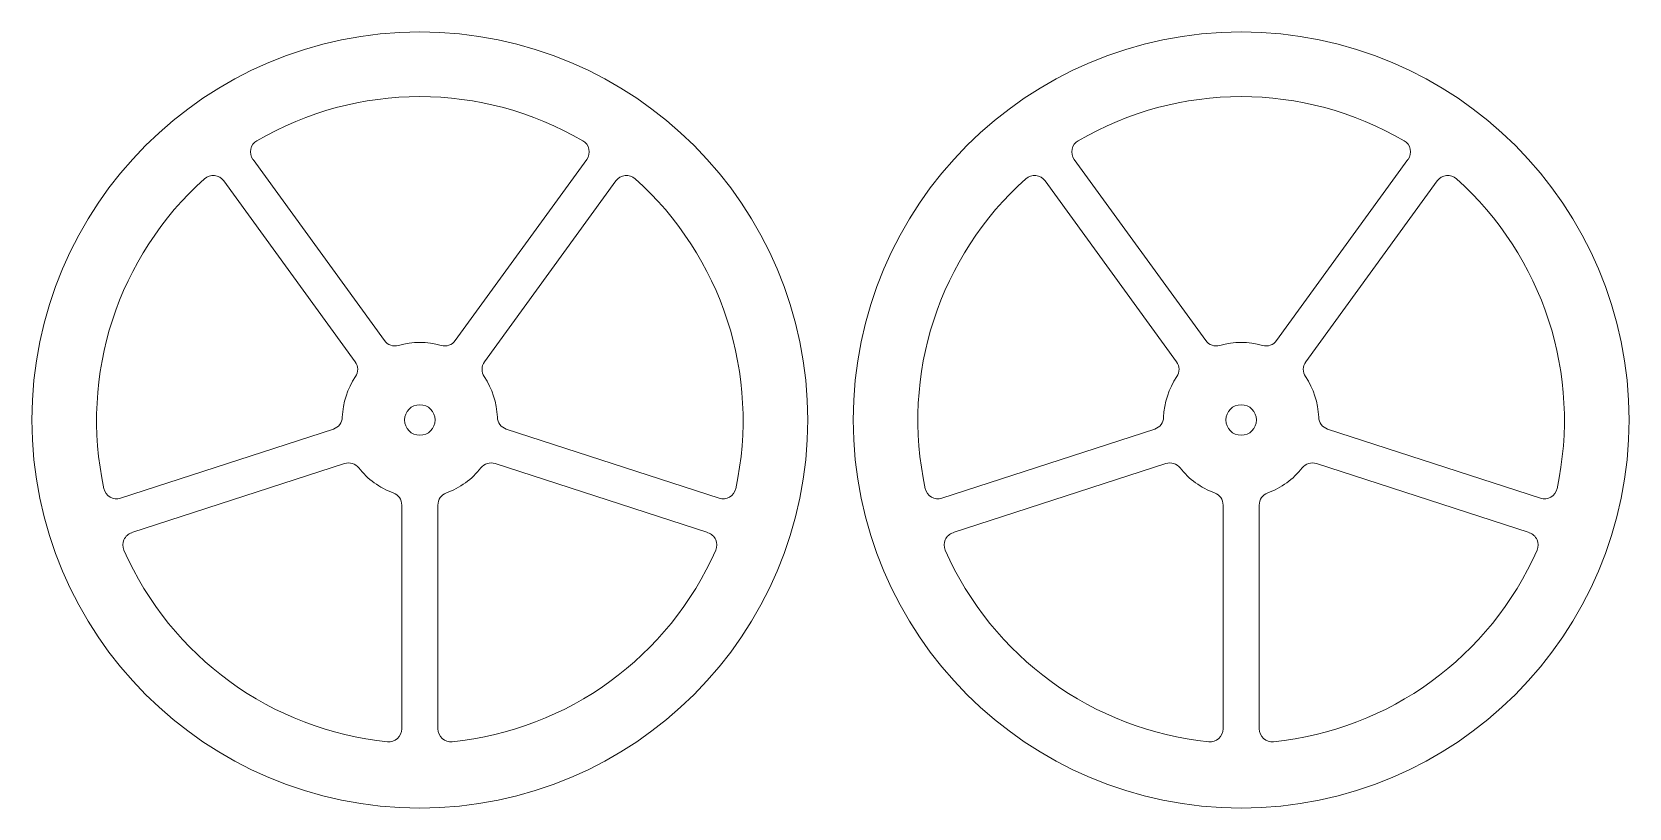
# Model space of a CAD drawing. Header units: inches. Extents: x 0.57 to 6.75, y 12.54 to 15.54.
import ezdxf

# ---------------------------------------------------------------- set-up
doc = ezdxf.new("R2010")
doc.units = ezdxf.units.IN
doc.header["$MEASUREMENT"] = 0

msp = doc.modelspace()

# ---------------------------------------------------------------- linework, layer by layer
at = {"color": 7, "linetype": 'Continuous', "lineweight": 15}
for p, q in [((1.9336, 14.3434), (1.4251, 15.0434)), ((2.2069, 14.3434), (2.7154, 15.0434)), ((5.1096, 14.3434), (4.6011, 15.0434)), ((5.3829, 14.3434), (5.8914, 15.0434)), ((1.8204, 14.2611), (1.3118, 14.9611)), ((2.3201, 14.2611), (2.8287, 14.9611)), ((4.9964, 14.2611), (4.4878, 14.9611)), ((5.4961, 14.2611), (6.0047, 14.9611)), ((1.7359, 14.0013), (0.9131, 13.7339)), ((2.4046, 14.0013), (3.2274, 13.7339)), ((4.9119, 14.0013), (4.0891, 13.7339)), ((5.5806, 14.0013), (6.4034, 13.7339)), ((1.7792, 13.8681), (0.9563, 13.6008)), ((2.3613, 13.8681), (3.1842, 13.6008)), ((4.9552, 13.8681), (4.1323, 13.6008)), ((5.5373, 13.8681), (6.3602, 13.6008)), ((2.0002, 13.7075), (2.0002, 12.8423)), ((2.1402, 13.7075), (2.1402, 12.8423)), ((5.1762, 13.7075), (5.1762, 12.8423)), ((5.3162, 13.7075), (5.3162, 12.8423))]:
    msp.add_line(p, q, dxfattribs=at)
for centre, radius in [((2.0702, 14.0363), 1.5), ((5.2462, 14.0363), 1.5), ((2.0702, 14.0363), 0.0591), ((5.2462, 14.0363), 0.0591)]:
    msp.add_circle(centre, radius, dxfattribs=at)
for centre, radius, start, end in [((2.0702, 14.0363), 1.25, 59.73917, 120.26083), ((5.2462, 14.0363), 1.25, 59.73917, 120.26083), ((1.4655, 15.0728), 0.05, 120.26083, 216), ((2.675, 15.0728), 0.05, 324, 59.73917), ((4.6415, 15.0728), 0.05, 120.26083, 216), ((5.851, 15.0728), 0.05, 324, 59.73917), ((2.0702, 14.0363), 1.25, 131.73917, 192.26083), ((1.2714, 14.9317), 0.05, 36, 131.73917), ((2.8691, 14.9317), 0.05, 48.26083, 144), ((2.0702, 14.0363), 1.25, 347.73917, 48.26083), ((5.2462, 14.0363), 1.25, 131.73917, 192.26083), ((4.4473, 14.9317), 0.05, 36, 131.73917), ((6.0451, 14.9317), 0.05, 48.26083, 144), ((5.2462, 14.0363), 1.25, 347.73917, 48.26083), ((1.9741, 14.3728), 0.05, 216, 285.94896), ((2.0702, 14.0363), 0.3, 74.05104, 105.94896), ((2.1664, 14.3728), 0.05, 254.05104, 324), ((5.1501, 14.3728), 0.05, 216, 285.94896), ((5.2462, 14.0363), 0.3, 74.05104, 105.94896), ((5.3424, 14.3728), 0.05, 254.05104, 324), ((1.7799, 14.2318), 0.05, 326.05104, 36), ((2.3606, 14.2318), 0.05, 144, 213.94896), ((4.9559, 14.2318), 0.05, 326.05104, 36), ((5.5366, 14.2318), 0.05, 144, 213.94896), ((2.0702, 14.0363), 0.3, 146.05104, 177.94896), ((2.0702, 14.0363), 0.3, 2.05104, 33.94896), ((5.2462, 14.0363), 0.3, 146.05104, 177.94896), ((5.2462, 14.0363), 0.3, 2.05104, 33.94896), ((1.7205, 14.0488), 0.05, 288, 357.94896), ((2.42, 14.0488), 0.05, 182.05104, 252), ((4.8965, 14.0488), 0.05, 288, 357.94896), ((5.596, 14.0488), 0.05, 182.05104, 252), ((1.7946, 13.8206), 0.05, 38.05104, 108), ((2.0702, 14.0363), 0.3, 218.05104, 249.94896), ((2.0702, 14.0363), 0.3, 290.05104, 321.94896), ((2.3459, 13.8206), 0.05, 72, 141.94896), ((4.9706, 13.8206), 0.05, 38.05104, 108), ((5.2462, 14.0363), 0.3, 218.05104, 249.94896), ((5.2462, 14.0363), 0.3, 290.05104, 321.94896), ((5.5218, 13.8206), 0.05, 72, 141.94896), ((0.8976, 13.7815), 0.05, 192.26083, 288), ((1.9502, 13.7075), 0.05, 0, 69.94896), ((2.1902, 13.7075), 0.05, 110.05104, 180), ((3.2429, 13.7815), 0.05, 252, 347.73917), ((4.0736, 13.7815), 0.05, 192.26083, 288), ((5.1262, 13.7075), 0.05, 0, 69.94896), ((5.3662, 13.7075), 0.05, 110.05104, 180), ((6.4189, 13.7815), 0.05, 252, 347.73917), ((0.9718, 13.5532), 0.05, 108, 203.73917), ((3.1687, 13.5532), 0.05, 336.26083, 72), ((4.1478, 13.5532), 0.05, 108, 203.73917), ((6.3447, 13.5532), 0.05, 336.26083, 72), ((2.0702, 14.0363), 1.25, 203.73917, 264.26083), ((2.0702, 14.0363), 1.25, 275.73917, 336.26083), ((5.2462, 14.0363), 1.25, 203.73917, 264.26083), ((5.2462, 14.0363), 1.25, 275.73917, 336.26083), ((1.9502, 12.8423), 0.05, 264.26083, 0), ((2.1902, 12.8423), 0.05, 180, 275.73917), ((5.1262, 12.8423), 0.05, 264.26083, 0), ((5.3662, 12.8423), 0.05, 180, 275.73917)]:
    msp.add_arc(centre, radius, start, end, dxfattribs=at)

doc.saveas('drawing.dxf')
